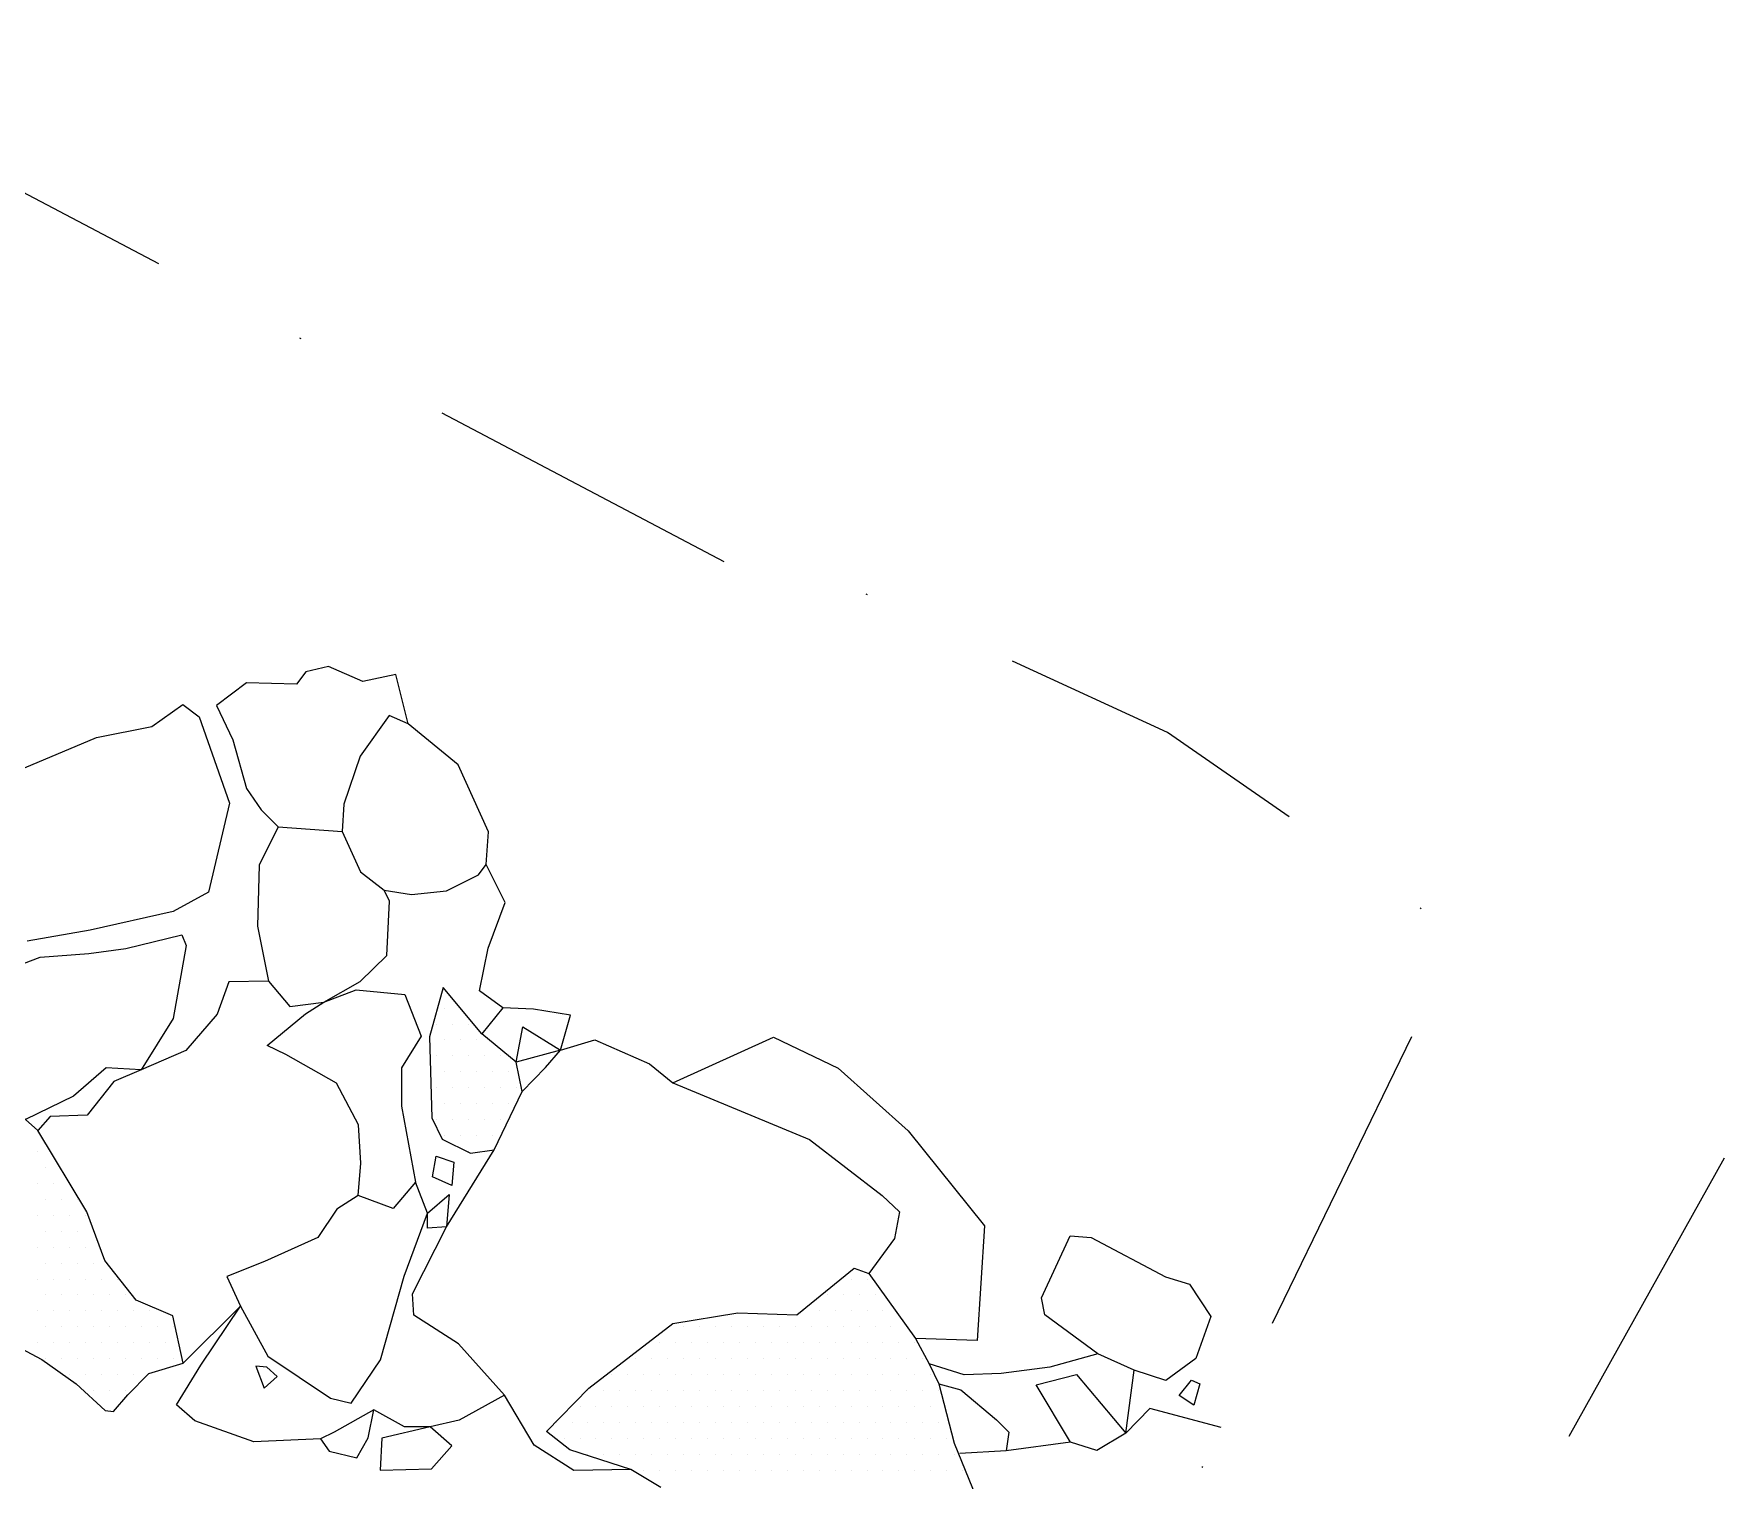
# Model space of a CAD drawing. Header units: metres. Extents: x 0 to 220, y -1901 to -1589.
# Drawn here: x 87.8 to 220.3, y -1702 to -1588.6 of the extents above; entities that cross this region are included whole.
import ezdxf

# ---------------------------------------------------------------- set-up
doc = ezdxf.new("R2010")
doc.units = ezdxf.units.M
doc.header["$LTSCALE"] = 25
doc.header["$MEASUREMENT"] = 0
doc.linetypes.add('STRICHPUNKTX2', pattern=[2, 1, -0.5, 0, -0.5])
doc.layers.get('0').update_dxf_attribs({"linetype": 'CONTINUOUS'})
for name, color, linetype in [('GRABUNGSGRENZE', 3, 'STRICHPUNKTX2'), ('STEINE', 4, 'CONTINUOUS'), ('STEINESCHRAFF', 4, 'CONTINUOUS')]:
    doc.layers.add(name, color=color, linetype=linetype)

# ---------------------------------------------------------------- blocks, each defined once
blk = doc.blocks.new('*X22')
at = {"color": 0}
for p, q in [((120, -1665), (120, -1665)), ((121.25, -1665), (121.25, -1665)), ((119.375, -1666.25), (119.375, -1666.25)), ((120.625, -1666.25), (120.625, -1666.25)), ((121.875, -1666.25), (121.875, -1666.25)), ((120, -1667.5), (120, -1667.5)), ((121.25, -1667.5), (121.25, -1667.5)), ((122.5, -1667.5), (122.5, -1667.5)), ((119.375, -1668.75), (119.375, -1668.75)), ((120.625, -1668.75), (120.625, -1668.75)), ((121.875, -1668.75), (121.875, -1668.75)), ((123.125, -1668.75), (123.125, -1668.75)), ((124.375, -1668.75), (124.375, -1668.75)), ((120, -1670), (120, -1670)), ((121.25, -1670), (121.25, -1670)), ((122.5, -1670), (122.5, -1670)), ((123.75, -1670), (123.75, -1670)), ((125, -1670), (125, -1670)), ((119.375, -1671.25), (119.375, -1671.25)), ((120.625, -1671.25), (120.625, -1671.25)), ((121.875, -1671.25), (121.875, -1671.25)), ((123.125, -1671.25), (123.125, -1671.25)), ((124.375, -1671.25), (124.375, -1671.25)), ((125.625, -1671.25), (125.625, -1671.25)), ((120, -1672.5), (120, -1672.5)), ((121.25, -1672.5), (121.25, -1672.5)), ((122.5, -1672.5), (122.5, -1672.5)), ((123.75, -1672.5), (123.75, -1672.5)), ((125, -1672.5), (125, -1672.5)), ((119.375, -1673.75), (119.375, -1673.75)), ((120.625, -1673.75), (120.625, -1673.75)), ((121.875, -1673.75), (121.875, -1673.75)), ((123.125, -1673.75), (123.125, -1673.75)), ((124.375, -1673.75), (124.375, -1673.75)), ((88.125, -1676.25), (88.125, -1676.25)), ((120, -1675), (120, -1675)), ((121.25, -1675), (121.25, -1675)), ((121.875, -1676.25), (121.875, -1676.25)), ((122.5, -1675), (122.5, -1675)), ((123.75, -1675), (123.75, -1675)), ((88.75, -1677.5), (88.75, -1677.5)), ((88.125, -1678.75), (88.125, -1678.75)), ((89.375, -1678.75), (89.375, -1678.75)), ((88.75, -1680), (88.75, -1680)), ((90, -1680), (90, -1680)), ((91.25, -1680), (91.25, -1680)), ((88.125, -1681.25), (88.125, -1681.25)), ((89.375, -1681.25), (89.375, -1681.25)), ((90.625, -1681.25), (90.625, -1681.25)), ((91.875, -1681.25), (91.875, -1681.25)), ((88.75, -1682.5), (88.75, -1682.5)), ((90, -1682.5), (90, -1682.5)), ((91.25, -1682.5), (91.25, -1682.5)), ((92.5, -1682.5), (92.5, -1682.5)), ((88.125, -1683.75), (88.125, -1683.75)), ((89.375, -1683.75), (89.375, -1683.75)), ((90.625, -1683.75), (90.625, -1683.75)), ((91.875, -1683.75), (91.875, -1683.75)), ((88.75, -1685), (88.75, -1685)), ((90, -1685), (90, -1685)), ((91.25, -1685), (91.25, -1685)), ((92.5, -1685), (92.5, -1685)), ((88.125, -1686.25), (88.125, -1686.25)), ((89.375, -1686.25), (89.375, -1686.25)), ((90.625, -1686.25), (90.625, -1686.25)), ((91.875, -1686.25), (91.875, -1686.25)), ((93.125, -1686.25), (93.125, -1686.25)), ((94.375, -1686.25), (94.375, -1686.25)), ((151.875, -1686.25), (151.875, -1686.25)), ((153.125, -1686.25), (153.125, -1686.25)), ((88.75, -1687.5), (88.75, -1687.5)), ((90, -1687.5), (90, -1687.5)), ((91.25, -1687.5), (91.25, -1687.5)), ((92.5, -1687.5), (92.5, -1687.5)), ((93.75, -1687.5), (93.75, -1687.5)), ((95, -1687.5), (95, -1687.5)), ((150, -1687.5), (150, -1687.5)), ((151.25, -1687.5), (151.25, -1687.5)), ((152.5, -1687.5), (152.5, -1687.5)), ((153.75, -1687.5), (153.75, -1687.5)), ((88.125, -1688.75), (88.125, -1688.75)), ((89.375, -1688.75), (89.375, -1688.75)), ((90.625, -1688.75), (90.625, -1688.75)), ((91.875, -1688.75), (91.875, -1688.75)), ((93.125, -1688.75), (93.125, -1688.75)), ((94.375, -1688.75), (94.375, -1688.75)), ((95.625, -1688.75), (95.625, -1688.75)), ((96.875, -1688.75), (96.875, -1688.75)), ((148.125, -1688.75), (148.125, -1688.75)), ((149.375, -1688.75), (149.375, -1688.75)), ((150.625, -1688.75), (150.625, -1688.75)), ((151.875, -1688.75), (151.875, -1688.75)), ((153.125, -1688.75), (153.125, -1688.75)), ((154.375, -1688.75), (154.375, -1688.75)), ((88.75, -1690), (88.75, -1690)), ((90, -1690), (90, -1690)), ((91.25, -1690), (91.25, -1690)), ((92.5, -1690), (92.5, -1690)), ((93.75, -1690), (93.75, -1690)), ((95, -1690), (95, -1690)), ((96.25, -1690), (96.25, -1690)), ((97.5, -1690), (97.5, -1690)), ((98.75, -1690), (98.75, -1690)), ((138.75, -1690), (138.75, -1690)), ((140, -1690), (140, -1690)), ((141.25, -1690), (141.25, -1690)), ((142.5, -1690), (142.5, -1690)), ((143.75, -1690), (143.75, -1690)), ((145, -1690), (145, -1690)), ((146.25, -1690), (146.25, -1690)), ((147.5, -1690), (147.5, -1690)), ((148.75, -1690), (148.75, -1690)), ((150, -1690), (150, -1690)), ((151.25, -1690), (151.25, -1690)), ((152.5, -1690), (152.5, -1690)), ((153.75, -1690), (153.75, -1690)), ((155, -1690), (155, -1690)), ((156.25, -1690), (156.25, -1690)), ((88.125, -1691.25), (88.125, -1691.25)), ((89.375, -1691.25), (89.375, -1691.25)), ((90.625, -1691.25), (90.625, -1691.25)), ((91.875, -1691.25), (91.875, -1691.25)), ((93.125, -1691.25), (93.125, -1691.25)), ((94.375, -1691.25), (94.375, -1691.25)), ((95.625, -1691.25), (95.625, -1691.25)), ((96.875, -1691.25), (96.875, -1691.25)), ((98.125, -1691.25), (98.125, -1691.25)), ((136.875, -1691.25), (136.875, -1691.25)), ((138.125, -1691.25), (138.125, -1691.25)), ((139.375, -1691.25), (139.375, -1691.25)), ((140.625, -1691.25), (140.625, -1691.25)), ((141.875, -1691.25), (141.875, -1691.25)), ((143.125, -1691.25), (143.125, -1691.25)), ((144.375, -1691.25), (144.375, -1691.25)), ((145.625, -1691.25), (145.625, -1691.25)), ((146.875, -1691.25), (146.875, -1691.25)), ((148.125, -1691.25), (148.125, -1691.25)), ((149.375, -1691.25), (149.375, -1691.25)), ((150.625, -1691.25), (150.625, -1691.25)), ((151.875, -1691.25), (151.875, -1691.25)), ((153.125, -1691.25), (153.125, -1691.25)), ((154.375, -1691.25), (154.375, -1691.25)), ((155.625, -1691.25), (155.625, -1691.25)), ((156.875, -1691.25), (156.875, -1691.25)), ((88.75, -1692.5), (88.75, -1692.5)), ((90, -1692.5), (90, -1692.5)), ((91.25, -1692.5), (91.25, -1692.5)), ((92.5, -1692.5), (92.5, -1692.5)), ((93.75, -1692.5), (93.75, -1692.5)), ((95, -1692.5), (95, -1692.5)), ((96.25, -1692.5), (96.25, -1692.5)), ((97.5, -1692.5), (97.5, -1692.5)), ((98.75, -1692.5), (98.75, -1692.5)), ((135, -1692.5), (135, -1692.5)), ((136.25, -1692.5), (136.25, -1692.5)), ((137.5, -1692.5), (137.5, -1692.5)), ((138.75, -1692.5), (138.75, -1692.5)), ((140, -1692.5), (140, -1692.5)), ((141.25, -1692.5), (141.25, -1692.5)), ((142.5, -1692.5), (142.5, -1692.5)), ((143.75, -1692.5), (143.75, -1692.5)), ((145, -1692.5), (145, -1692.5)), ((146.25, -1692.5), (146.25, -1692.5)), ((147.5, -1692.5), (147.5, -1692.5)), ((148.75, -1692.5), (148.75, -1692.5)), ((150, -1692.5), (150, -1692.5)), ((151.25, -1692.5), (151.25, -1692.5)), ((152.5, -1692.5), (152.5, -1692.5)), ((153.75, -1692.5), (153.75, -1692.5)), ((155, -1692.5), (155, -1692.5)), ((156.25, -1692.5), (156.25, -1692.5)), ((157.5, -1692.5), (157.5, -1692.5)), ((90.625, -1693.75), (90.625, -1693.75)), ((91.875, -1693.75), (91.875, -1693.75)), ((93.125, -1693.75), (93.125, -1693.75)), ((94.375, -1693.75), (94.375, -1693.75)), ((95.625, -1693.75), (95.625, -1693.75)), ((133.125, -1693.75), (133.125, -1693.75)), ((134.375, -1693.75), (134.375, -1693.75)), ((135.625, -1693.75), (135.625, -1693.75)), ((136.875, -1693.75), (136.875, -1693.75)), ((138.125, -1693.75), (138.125, -1693.75)), ((139.375, -1693.75), (139.375, -1693.75)), ((140.625, -1693.75), (140.625, -1693.75)), ((141.875, -1693.75), (141.875, -1693.75)), ((143.125, -1693.75), (143.125, -1693.75)), ((144.375, -1693.75), (144.375, -1693.75)), ((145.625, -1693.75), (145.625, -1693.75)), ((146.875, -1693.75), (146.875, -1693.75)), ((148.125, -1693.75), (148.125, -1693.75)), ((149.375, -1693.75), (149.375, -1693.75)), ((150.625, -1693.75), (150.625, -1693.75)), ((151.875, -1693.75), (151.875, -1693.75)), ((153.125, -1693.75), (153.125, -1693.75)), ((154.375, -1693.75), (154.375, -1693.75)), ((155.625, -1693.75), (155.625, -1693.75)), ((156.875, -1693.75), (156.875, -1693.75)), ((158.125, -1693.75), (158.125, -1693.75)), ((92.5, -1695), (92.5, -1695)), ((93.75, -1695), (93.75, -1695)), ((95, -1695), (95, -1695)), ((131.25, -1695), (131.25, -1695)), ((132.5, -1695), (132.5, -1695)), ((133.75, -1695), (133.75, -1695)), ((135, -1695), (135, -1695)), ((136.25, -1695), (136.25, -1695)), ((137.5, -1695), (137.5, -1695)), ((138.75, -1695), (138.75, -1695)), ((140, -1695), (140, -1695)), ((141.25, -1695), (141.25, -1695)), ((142.5, -1695), (142.5, -1695)), ((143.75, -1695), (143.75, -1695)), ((145, -1695), (145, -1695)), ((146.25, -1695), (146.25, -1695)), ((147.5, -1695), (147.5, -1695)), ((148.75, -1695), (148.75, -1695)), ((150, -1695), (150, -1695)), ((151.25, -1695), (151.25, -1695)), ((152.5, -1695), (152.5, -1695)), ((153.75, -1695), (153.75, -1695)), ((155, -1695), (155, -1695)), ((156.25, -1695), (156.25, -1695)), ((157.5, -1695), (157.5, -1695)), ((158.75, -1695), (158.75, -1695)), ((93.125, -1696.25), (93.125, -1696.25)), ((94.375, -1696.25), (94.375, -1696.25)), ((130.625, -1696.25), (130.625, -1696.25)), ((131.875, -1696.25), (131.875, -1696.25)), ((133.125, -1696.25), (133.125, -1696.25)), ((134.375, -1696.25), (134.375, -1696.25)), ((135.625, -1696.25), (135.625, -1696.25)), ((136.875, -1696.25), (136.875, -1696.25)), ((138.125, -1696.25), (138.125, -1696.25)), ((139.375, -1696.25), (139.375, -1696.25)), ((140.625, -1696.25), (140.625, -1696.25)), ((141.875, -1696.25), (141.875, -1696.25)), ((143.125, -1696.25), (143.125, -1696.25)), ((144.375, -1696.25), (144.375, -1696.25)), ((145.625, -1696.25), (145.625, -1696.25)), ((146.875, -1696.25), (146.875, -1696.25)), ((148.125, -1696.25), (148.125, -1696.25)), ((149.375, -1696.25), (149.375, -1696.25)), ((150.625, -1696.25), (150.625, -1696.25)), ((151.875, -1696.25), (151.875, -1696.25)), ((153.125, -1696.25), (153.125, -1696.25)), ((154.375, -1696.25), (154.375, -1696.25)), ((155.625, -1696.25), (155.625, -1696.25)), ((156.875, -1696.25), (156.875, -1696.25)), ((158.125, -1696.25), (158.125, -1696.25)), ((128.75, -1697.5), (128.75, -1697.5)), ((129.375, -1698.75), (129.375, -1698.75)), ((130, -1697.5), (130, -1697.5)), ((130.625, -1698.75), (130.625, -1698.75)), ((131.25, -1697.5), (131.25, -1697.5)), ((131.875, -1698.75), (131.875, -1698.75)), ((132.5, -1697.5), (132.5, -1697.5)), ((133.125, -1698.75), (133.125, -1698.75)), ((133.75, -1697.5), (133.75, -1697.5)), ((134.375, -1698.75), (134.375, -1698.75)), ((135, -1697.5), (135, -1697.5)), ((135.625, -1698.75), (135.625, -1698.75)), ((136.25, -1697.5), (136.25, -1697.5)), ((136.875, -1698.75), (136.875, -1698.75)), ((137.5, -1697.5), (137.5, -1697.5)), ((138.125, -1698.75), (138.125, -1698.75)), ((138.75, -1697.5), (138.75, -1697.5)), ((139.375, -1698.75), (139.375, -1698.75)), ((140, -1697.5), (140, -1697.5)), ((140.625, -1698.75), (140.625, -1698.75)), ((141.25, -1697.5), (141.25, -1697.5)), ((141.875, -1698.75), (141.875, -1698.75)), ((142.5, -1697.5), (142.5, -1697.5)), ((143.125, -1698.75), (143.125, -1698.75)), ((143.75, -1697.5), (143.75, -1697.5)), ((144.375, -1698.75), (144.375, -1698.75)), ((145, -1697.5), (145, -1697.5)), ((145.625, -1698.75), (145.625, -1698.75)), ((146.25, -1697.5), (146.25, -1697.5)), ((146.875, -1698.75), (146.875, -1698.75)), ((147.5, -1697.5), (147.5, -1697.5)), ((148.125, -1698.75), (148.125, -1698.75)), ((148.75, -1697.5), (148.75, -1697.5)), ((149.375, -1698.75), (149.375, -1698.75)), ((150, -1697.5), (150, -1697.5)), ((150.625, -1698.75), (150.625, -1698.75)), ((151.25, -1697.5), (151.25, -1697.5)), ((151.875, -1698.75), (151.875, -1698.75)), ((152.5, -1697.5), (152.5, -1697.5)), ((153.125, -1698.75), (153.125, -1698.75)), ((153.75, -1697.5), (153.75, -1697.5)), ((154.375, -1698.75), (154.375, -1698.75)), ((155, -1697.5), (155, -1697.5)), ((155.625, -1698.75), (155.625, -1698.75)), ((156.25, -1697.5), (156.25, -1697.5)), ((156.875, -1698.75), (156.875, -1698.75)), ((157.5, -1697.5), (157.5, -1697.5)), ((158.125, -1698.75), (158.125, -1698.75)), ((158.75, -1697.5), (158.75, -1697.5)), ((159.375, -1698.75), (159.375, -1698.75)), ((131.25, -1700), (131.25, -1700)), ((132.5, -1700), (132.5, -1700)), ((133.75, -1700), (133.75, -1700)), ((135, -1700), (135, -1700)), ((136.25, -1700), (136.25, -1700)), ((137.5, -1700), (137.5, -1700)), ((138.75, -1700), (138.75, -1700)), ((140, -1700), (140, -1700)), ((141.25, -1700), (141.25, -1700)), ((142.5, -1700), (142.5, -1700)), ((143.75, -1700), (143.75, -1700)), ((145, -1700), (145, -1700)), ((146.25, -1700), (146.25, -1700)), ((147.5, -1700), (147.5, -1700)), ((148.75, -1700), (148.75, -1700)), ((150, -1700), (150, -1700)), ((151.25, -1700), (151.25, -1700)), ((152.5, -1700), (152.5, -1700)), ((153.75, -1700), (153.75, -1700)), ((155, -1700), (155, -1700)), ((156.25, -1700), (156.25, -1700)), ((157.5, -1700), (157.5, -1700)), ((158.75, -1700), (158.75, -1700)), ((160, -1700), (160, -1700)), ((135.625, -1701.25), (135.625, -1701.25)), ((136.875, -1701.25), (136.875, -1701.25)), ((138.125, -1701.25), (138.125, -1701.25)), ((139.375, -1701.25), (139.375, -1701.25)), ((140.625, -1701.25), (140.625, -1701.25)), ((141.875, -1701.25), (141.875, -1701.25)), ((143.125, -1701.25), (143.125, -1701.25)), ((144.375, -1701.25), (144.375, -1701.25)), ((145.625, -1701.25), (145.625, -1701.25)), ((146.875, -1701.25), (146.875, -1701.25)), ((148.125, -1701.25), (148.125, -1701.25)), ((149.375, -1701.25), (149.375, -1701.25)), ((150.625, -1701.25), (150.625, -1701.25)), ((151.875, -1701.25), (151.875, -1701.25)), ((153.125, -1701.25), (153.125, -1701.25)), ((154.375, -1701.25), (154.375, -1701.25)), ((155.625, -1701.25), (155.625, -1701.25)), ((156.875, -1701.25), (156.875, -1701.25)), ((158.125, -1701.25), (158.125, -1701.25)), ((159.375, -1701.25), (159.375, -1701.25)), ((160.625, -1701.25), (160.625, -1701.25))]:
    blk.add_line(p, q, dxfattribs=at)

msp = doc.modelspace()

# ---------------------------------------------------------------- linework, layer by layer
at = {"layer": 'GRABUNGSGRENZE', "flags": 128}
for points in [[(0.15, -1807.41), (81.84, -1862.88), (101.71, -1833.46), (116.58, -1811.36), (125.02, -1793.42), (143.41, -1765.37), (157.37, -1739.15), (176.02, -1708), (199.65, -1659.36), (176.69, -1643.38), (151.37, -1631.76), (148.21, -1633.33), (63.39, -1588.59), (-0.13, -1676.98)], [(220.32, -1676.77), (196.91, -1718.74), (174.22, -1756.8), (159.13, -1785.87), (154.92, -1801.94), (145.07, -1814.28), (100.32, -1881.5), (132.13, -1899.18)]]:
    msp.add_lwpolyline(points, dxfattribs=at)
at = {"layer": 'STEINE'}
for points in [[(117.15, -1642.72), (116.19, -1638.85), (113.59, -1639.4), (110.9, -1638.22), (109.12, -1638.63), (108.4, -1639.59), (104.49, -1639.48), (102.14, -1641.26), (103.41, -1643.96), (104.47, -1647.78), (105.63, -1649.46), (106.95, -1650.78), (111.99, -1651.15)], [(82.58, -1648.03), (92.72, -1643.78), (97.05, -1642.92), (99.49, -1641.2), (100.76, -1642.17), (103.14, -1648.94), (101.49, -1655.91), (98.74, -1657.43), (92.22, -1658.89), (87.29, -1659.74)], [(111.99, -1651.15), (113.41, -1654.31), (115.28, -1655.74), (117.42, -1656.1), (120.17, -1655.8), (122.67, -1654.54), (123.28, -1653.73), (123.44, -1651.18), (121.06, -1645.93), (117.15, -1642.72), (115.67, -1642.05), (113.38, -1645.25), (112.1, -1649.02), (111.99, -1651.15)], [(106.95, -1650.78), (105.47, -1653.78), (105.35, -1658.57), (106.21, -1662.89), (107.88, -1664.88), (110.53, -1664.53), (113.38, -1662.91), (115.48, -1660.88), (115.69, -1656.61), (115.28, -1655.74)], [(124.57, -1664.98), (122.75, -1663.65), (123.42, -1660.29), (124.75, -1656.73), (123.28, -1653.73)], [(69.52, -1663.41), (73.64, -1663.07), (76.18, -1663.48), (79.44, -1662.42), (81.94, -1661.87), (84.02, -1662.64), (88.3, -1661.02), (92.12, -1660.72), (95.02, -1660.32), (99.4, -1659.26), (99.75, -1660.08), (98.72, -1665.83), (96.22, -1669.84), (93.47, -1669.68), (90.92, -1671.91), (87.15, -1673.74)], [(106.21, -1662.89), (103.1, -1662.94), (102.18, -1665.48), (99.73, -1668.32), (96.22, -1669.84), (94.08, -1670.75), (91.98, -1673.39), (89.08, -1673.49), (88.11, -1674.6)], [(113.24, -1679.7), (113.45, -1677.16), (113.25, -1674.16), (111.53, -1670.9), (107.57, -1668.65), (106.09, -1667.93), (109.1, -1665.45), (110.53, -1664.53), (113.08, -1663.57), (116.89, -1663.94), (118.16, -1667.2), (116.62, -1669.69), (116.62, -1672.69), (117.72, -1678.65), (115.99, -1680.73), (113.24, -1679.7)], [(126.08, -1671.54), (125.63, -1669.25), (122.94, -1667.01), (119.9, -1663.39), (118.82, -1667.25), (119.01, -1673.61), (119.82, -1675.29), (122.05, -1676.37), (123.89, -1676.12)], [(129.1, -1668.29), (129.87, -1665.55), (126.97, -1665.08), (124.57, -1664.98), (122.94, -1667.01)], [(129.1, -1668.29), (125.63, -1669.25), (126.15, -1666.46), (129.1, -1668.29)], [(134.61, -1701.18), (130.13, -1701.27), (127.03, -1699.28), (124.7, -1695.36), (121.1, -1691.33), (117.59, -1689.08), (117.5, -1687.4), (120.16, -1682.16), (123.89, -1676.12), (126.08, -1671.54), (127.92, -1669.67), (129.1, -1668.29), (131.79, -1667.49), (136.06, -1669.38), (137.89, -1670.86), (148.62, -1675.31), (154.31, -1679.71), (155.68, -1680.98), (155.27, -1683.07), (153.27, -1685.81)], [(137.89, -1670.86), (145.79, -1667.27), (150.87, -1669.72), (156.36, -1674.62), (162.34, -1682.07), (161.76, -1691.07), (156.93, -1690.91)], [(94.06, -1696.65), (95.19, -1695.33), (96.82, -1693.66), (99.52, -1692.85), (98.71, -1689.13), (95.82, -1687.91), (93.38, -1684.8), (91.97, -1680.98), (88.11, -1674.6), (87.15, -1673.74), (84.66, -1672.1), (81.86, -1672.55), (78.9, -1676.41), (75.73, -1682.31), (74.81, -1684.65), (80.19, -1687.66), (83.95, -1690.17), (88.43, -1692.57), (91.12, -1694.46), (93.4, -1696.55), (94.06, -1696.65)], [(120.57, -1678.91), (119.05, -1678.24), (119.35, -1676.62), (120.73, -1677.08), (120.57, -1678.91)], [(113.24, -1679.7), (111.56, -1680.77), (110.08, -1683), (105.9, -1684.88), (102.95, -1686.04), (104.01, -1688.38), (106.14, -1692.31), (111.06, -1695.58), (112.69, -1695.99), (114.99, -1692.58), (116.84, -1686.02), (118.68, -1681.09), (117.72, -1678.65)], [(120.16, -1682.16), (118.68, -1682.26), (118.68, -1681.09), (120.36, -1679.62), (120.16, -1682.16)], [(171.22, -1692.11), (167.06, -1689.05), (166.81, -1687.73), (169.06, -1682.85), (170.69, -1683), (176.53, -1686.07), (178.41, -1686.64), (180.08, -1689.18), (178.91, -1692.49), (176.56, -1694.21), (174.07, -1693.39)], [(128, -1698.21), (131.32, -1694.81), (137.9, -1689.74), (142.99, -1688.89), (147.62, -1689.05), (152.11, -1685.4), (153.27, -1685.81), (156.93, -1690.91), (157.99, -1692.89), (158.75, -1694.47), (159.96, -1699.11), (163.35, -1707.46)], [(124.7, -1695.36), (121.14, -1697.33), (118.89, -1697.84), (116.86, -1697.83), (114.47, -1696.5), (111.36, -1698.27), (110.29, -1698.78), (105.05, -1699.02), (100.42, -1697.38), (99, -1696.11), (100.89, -1693.01), (104.01, -1688.38)], [(99.52, -1692.85), (104.01, -1688.38)], [(173.4, -1698.33), (174.07, -1693.39), (171.22, -1692.11), (167.45, -1693.17), (163.64, -1693.67), (160.74, -1693.77), (157.99, -1692.89)], [(105.22, -1693.07), (105.87, -1694.8), (106.89, -1693.89), (106.08, -1693.17), (105.22, -1693.07)], [(158.75, -1694.47), (160.48, -1694.94), (163.27, -1697.28), (164.24, -1698.25), (164.03, -1699.73)], [(169.07, -1699.03), (166.38, -1694.54), (169.54, -1693.74), (173.4, -1698.33)], [(178.74, -1696.15), (177.58, -1695.39), (178.55, -1694.17), (179.21, -1694.47), (178.74, -1696.15)], [(110.29, -1698.78), (110.95, -1699.75), (113.14, -1700.26), (114.01, -1698.69), (114.47, -1696.5)], [(180.88, -1697.89), (175.28, -1696.4), (173.4, -1698.33), (171.15, -1699.7), (169.07, -1699.03), (164.03, -1699.73), (160.41, -1699.92)], [(118.89, -1697.84), (115.08, -1698.74), (114.97, -1701.24), (118.99, -1701.14), (120.57, -1699.32), (118.89, -1697.84)], [(136.95, -1702.61), (134.61, -1701.18), (129.83, -1699.64), (128, -1698.21)]]:
    msp.add_lwpolyline(points, dxfattribs=at)

# ---------------------------------------------------------------- block references
at = {"layer": 'STEINESCHRAFF'}
msp.add_blockref('*X22', (0, 0), dxfattribs=at)

doc.saveas('drawing.dxf')
